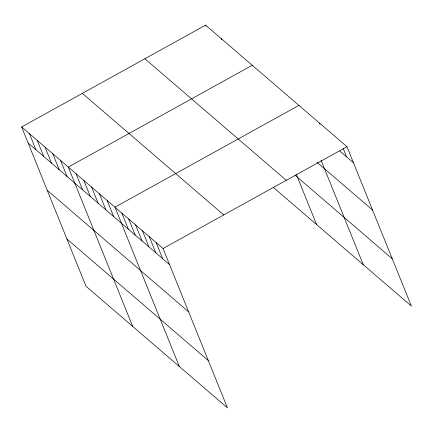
<?xml version="1.0" encoding="UTF-8"?>
<svg xmlns="http://www.w3.org/2000/svg" width="433" height="433" viewBox="0 0 433 433"><rect width="100%" height="100%" fill="white"/><g stroke="black" fill="none" stroke-linecap="round" stroke-linejoin="round"><path stroke-width="0.65" d="M21.65 126.961L163.046 248.515L227.422 407.843L86.021 286.289L21.65 126.961L205.578 25.157L346.979 146.711L411.35 306.039L273.353 187.408M252.239 65.269L68.311 167.073L132.682 326.401M298.9 105.381L114.972 207.185L179.343 366.518M163.046 248.515L346.979 146.711M339.743 150.987L353.474 162.797M317.21 162.472L372.575 210.065M295.084 175.241L392.249 258.766M144.882 58.753L286.278 180.307M82.346 93.366L223.742 214.92M28.15 143.047L169.547 264.601M47.246 190.32L188.647 311.874M66.926 239.021L208.322 360.575M343.109 148.232L346.611 156.892M319.505 123.096L320.003 124.331M321.07 160.253L363.276 264.709M296.286 174.282L316.615 224.597M221.133 38.526L221.631 39.766M205.578 25.157L206.081 26.391M156.178 242.61L162.678 258.696M149.309 236.71L155.81 252.796M142.446 230.805L148.941 246.891M135.578 224.9L142.073 240.986M128.709 218.995L135.21 235.081M121.841 213.09L128.341 229.176M107.195 200.501L113.695 216.587M99.417 193.816L105.917 209.902M91.644 187.132L98.139 203.218M83.867 180.447L90.362 196.533M76.089 173.757L82.589 189.849M60.533 160.389L67.034 176.475M52.756 153.704L59.256 169.79M44.983 147.02L51.478 163.106M37.206 140.33L43.701 156.421M29.428 133.645L35.928 149.731"/></g></svg>
